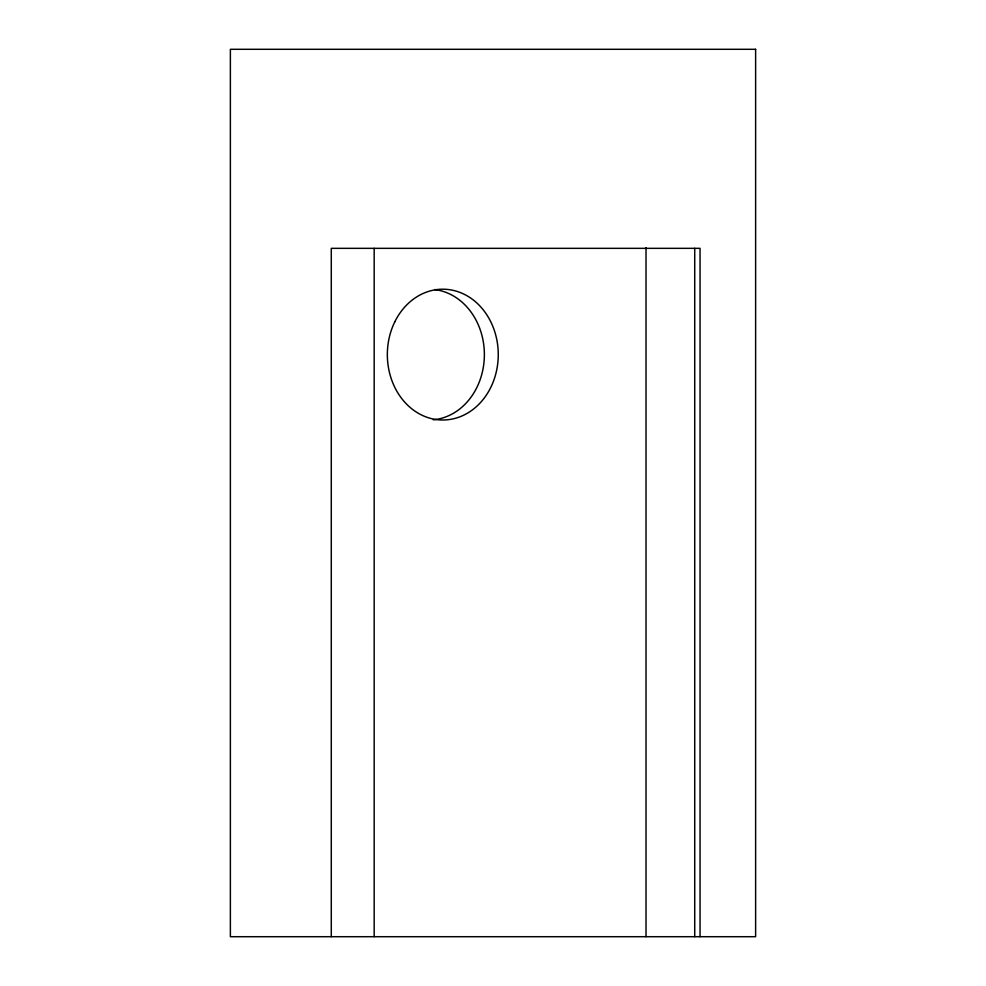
<?xml version="1.0" encoding="UTF-8"?>
<svg xmlns="http://www.w3.org/2000/svg" width="986" height="986" viewBox="0 0 986 986"><rect width="100%" height="100%" fill="white"/><g stroke="black" fill="none" stroke-linecap="round" stroke-linejoin="round"><path stroke-width="1.48" d="M700.048 936.7L700.048 248.336L331.284 248.336L331.284 936.7M694.723 248.336L694.723 936.7M646.015 247.72L646.015 936.7M374.175 248.336L374.175 936.7M434.715 289.564A65.396 55.462 90 0 1 484.372 355.465A65.396 55.462 90 0 1 433.261 419.802M755.621 49.3L230.379 49.3L230.379 936.7L755.621 936.7L755.621 49.3M394.77 321.904A65.396 55.462 90 0 0 442.8 419.999A65.396 55.462 90 0 0 490.831 321.904A65.396 55.462 90 0 0 394.77 321.904"/></g></svg>
